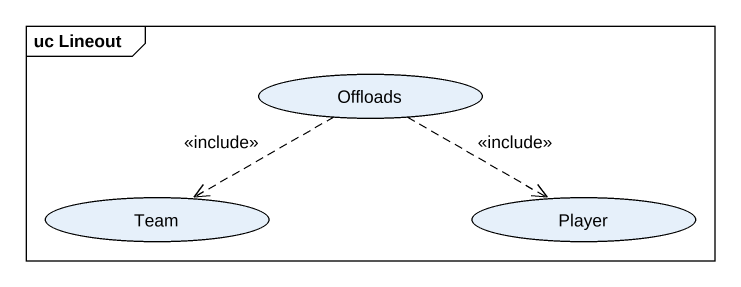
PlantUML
@startuml
mainframe uc Lineout
usecase Offloads
usecase Team
usecase Player
Offloads .left.> Team : <<include>>
Offloads .right.> Player : <<include>>
@enduml
